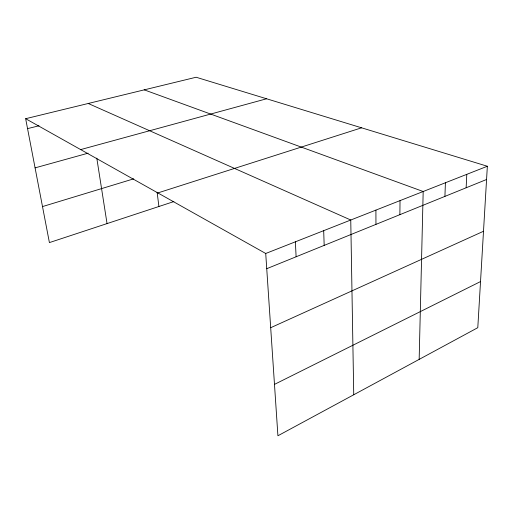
<?xml version="1.0" encoding="UTF-8"?>
<svg xmlns="http://www.w3.org/2000/svg" width="513" height="513" viewBox="0 0 513 513"><rect width="100%" height="100%" fill="white"/><g stroke="black" fill="none" stroke-linecap="round" stroke-linejoin="round"><path stroke-width="0.77" d="M399.877 214.671L400.031 200.621M419.159 359.389L423.18 191.509L144.243 89.858M444.918 196.396L445.412 182.756M466.144 187.784L466.785 174.343M25.65 118.702L196.126 77.239L487.35 166.25L477.795 327.685L277.918 435.761L265.721 253.486L25.65 118.702L49.408 242.591L173.881 201.564M274.481 384.378L480.527 281.573M270.684 327.711L483.502 231.267M266.734 268.697L486.568 179.492M265.721 253.486L487.35 166.25M157.857 192.926L361.588 127.814M42.502 206.579L133.701 178.838M35.076 167.873L88.127 153.169M80.676 149.591L266.587 98.778M27.555 128.635L38.969 125.781M88.23 103.479L350.757 220.013L353.739 394.766M96.79 158.113L107.05 223.597M157.119 192.253L158.908 206.502M295.373 241.815L296.11 256.776M323.69 230.67L324.178 245.394M375.914 210.112L375.952 224.38"/></g></svg>
